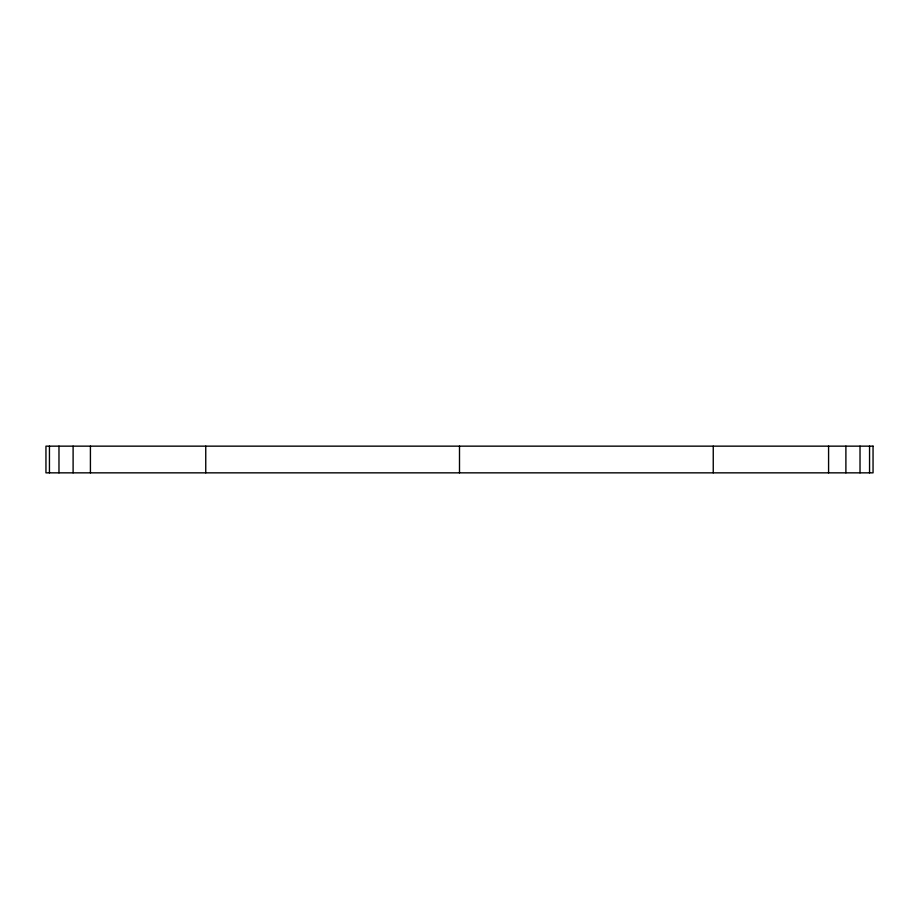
<?xml version="1.0" encoding="UTF-8"?>
<svg xmlns="http://www.w3.org/2000/svg" width="919" height="919" viewBox="0 0 919 919"><rect width="100%" height="100%" fill="white"/><g stroke="black" fill="none" stroke-linecap="round" stroke-linejoin="round"><path stroke-width="1.38" d="M869.558 446.152L869.558 472.848M860.023 446.152L860.023 472.848M845.894 446.152L845.894 472.848M828.582 446.152L828.582 472.848M713.247 446.152L713.247 472.848M459.5 446.152L459.5 472.848M205.753 446.152L205.753 472.848M90.418 446.152L90.418 472.848M73.106 446.152L73.106 472.848M58.977 446.152L58.977 472.848M49.442 446.152L49.442 472.848M873.05 446.152L45.95 446.152L45.95 472.848L873.05 472.848L873.05 446.152"/></g></svg>
